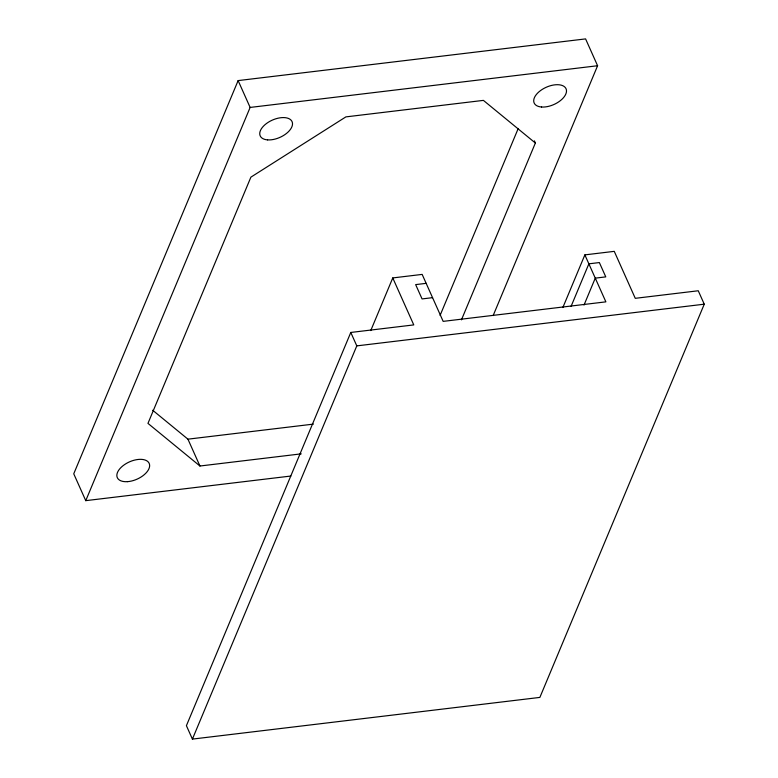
<?xml version="1.0" encoding="UTF-8"?>
<svg xmlns="http://www.w3.org/2000/svg" width="778" height="778" viewBox="0 0 778 778"><rect width="100%" height="100%" fill="white"/><g stroke="black" fill="none" stroke-linecap="round" stroke-linejoin="round"><path stroke-width="1.17" d="M493.155 315.567L597.592 65.741L585.591 38.9L238.126 80.591L73.745 473.812L85.755 500.653L290.855 476.039M85.755 500.653L250.127 107.432L238.126 80.591M584.861 254.883L605.877 301.854L443.168 321.372L422.153 274.401L392.764 277.931L413.77 324.903L350.79 332.459L186.409 725.68L192.409 739.1L539.874 697.409L704.255 304.188L698.255 290.768L635.266 298.324L614.26 251.352L584.861 254.883L562.854 307.534M192.409 739.1L356.791 345.879L350.79 332.459M370.756 330.582L392.764 277.931M440.095 315.391L518.226 128.487M461.451 319.846L535.371 143.016L534.418 140.867M571.062 306.415L588.868 263.83L599.361 262.565L605.77 276.88L595.267 278.145L584.025 305.044M250.127 107.432L597.592 65.741M426.159 283.348L415.656 284.612L422.065 298.927L432.558 297.663M356.791 345.879L704.255 304.188M152.673 410.239L187.936 439.171L313.388 424.117M535.371 143.016L483.401 100.381L345.889 116.885L250.895 177.151L147.966 423.378L199.946 466.012L301.271 453.846M187.936 439.171L199.946 466.012M541.576 107.014A17.466 9.443 -24.1 0 0 566.501 91.191A17.466 9.443 -24.1 0 0 542.227 89.412A17.466 9.443 -24.1 0 0 541.576 107.014M267.593 139.884A17.466 9.443 -24.1 0 0 292.518 124.072A17.466 9.443 -24.1 0 0 268.245 122.292A17.466 9.443 -24.1 0 0 267.593 139.884M127.436 481.66A17.466 9.443 -24.1 0 0 149.434 464.058A17.466 9.443 -24.1 0 0 122.856 465.847A17.466 9.443 -24.1 0 0 127.436 481.66"/></g></svg>
